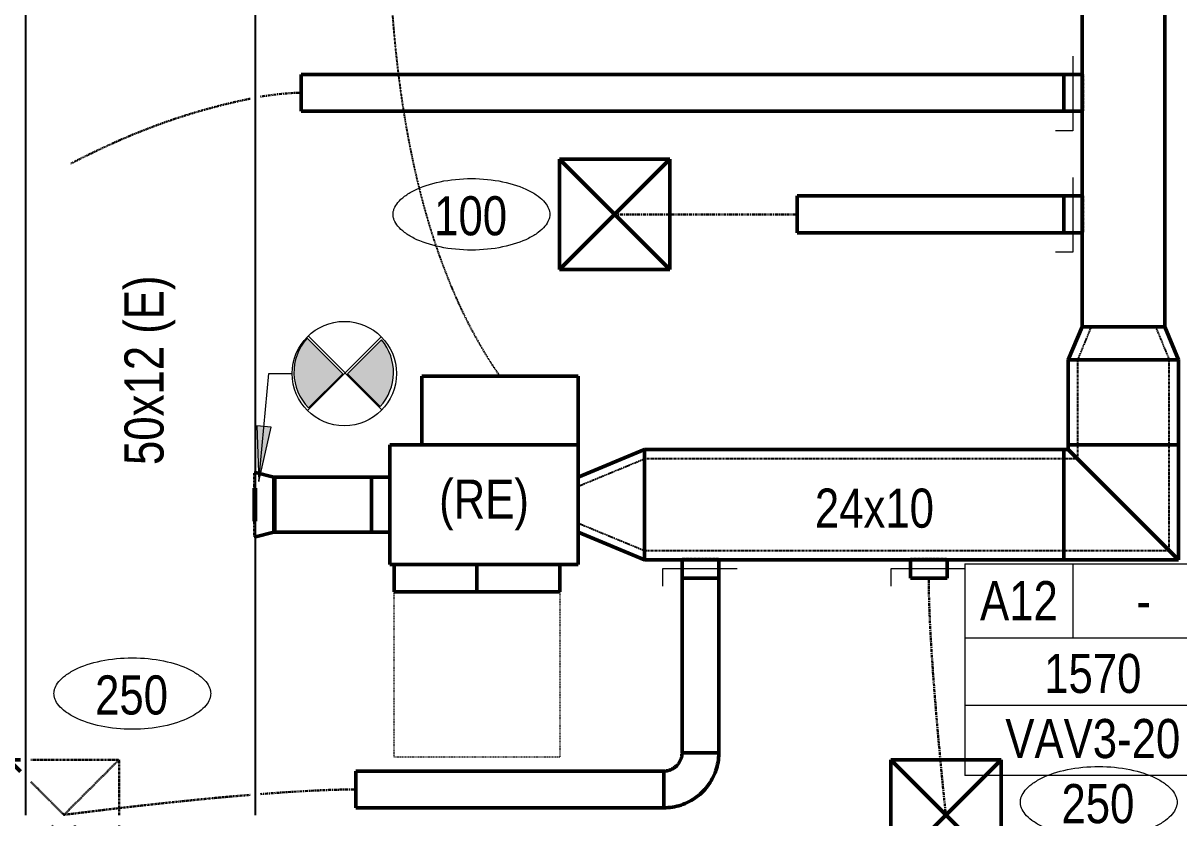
# Model space of a CAD drawing. Header units: inches. Extents: x 12453 to 15257, y -272 to 1517.
# Drawn here: x 12744.2 to 12995.8, y 101.4 to 274.4 of the extents above; entities that cross this region are included whole.
import ezdxf

# ---------------------------------------------------------------- set-up
doc = ezdxf.new("R2010")
doc.units = ezdxf.units.IN
doc.header["$MEASUREMENT"] = 0
for name, pattern in [('_ Hidden  _below_ behind_ beyond_', [0.09375, 0.0625, -0.03125]), ('Center', [1.2499999999999996, 0.2499999999999999, -0.1874999999999999, 0.625, -0.1874999999999999]), ('Dash', [0.25, 0.125, -0.125]), ('Hidden 1_16_', [0.09374999999999999, 0.06249999999999999, -0.03124999999999999]), ('Hidden 1_32_', [0.0625, 0.03125, -0.03125])]:
    doc.linetypes.add(name, pattern=pattern)
for name, color, linetype, lineweight in [('A-ANNO-NOTE', 131, 'Continuous', 20), ('A-DETL', 90, 'Continuous', 9), ('A-DETL-DEMO', 6, 'Continuous', 18), ('G-ANNO-TEXT', 231, 'Continuous', 9), ('M-EQPM', 50, 'Continuous', 18), ('M-EQPM-HDLN', 50, 'Continuous', 18), ('M-EQPM-IDEN', 50, 'Continuous', 20), ('M-HVAC-CDFF', 50, 'Continuous', 50), ('M-HVAC-CDFF-IDEN', 2, 'Continuous', 20), ('M-HVAC-DUCT', 70, 'Continuous', 18), ('M-HVAC-DUCT-CNTR', 70, 'Continuous', 18), ('M-HVAC-DUCT-IDEN', 70, 'Continuous', 20)]:
    doc.layers.add(name, color=color, linetype=linetype, lineweight=lineweight)
doc.styles.add('Swis721 BT', font='swiss.ttf', dxfattribs={"width": 0.8, "height": 8.514637904468403})

# ---------------------------------------------------------------- blocks, each defined once
blk = doc.blocks.new('Supply Diffuser _OMNI_ - 8_ RD INLET _24x24_-2909084-3RD FLOOR PLAN - NEW')
at = {"layer": 'M-HVAC-CDFF'}
for p, q in [((12.0000000000003, 11.99999999999967), (-11.99999999999971, 11.99999999999967)), ((-11.99999999999971, 11.99999999999967), (-11.99999999999971, -12.00000000000043)), ((12.0000000000003, 11.99999999999979), (-11.99999999999971, -12.00000000000043)), ((-11.99999999999971, 11.99999999999978), (12.0000000000003, -12.00000000000043)), ((-11.99999999999971, 11.99999999999967), (-11.99999999999971, -12.00000000000033)), ((-11.99999999999971, 11.99999999999967), (12.0000000000003, 11.99999999999967)), ((12.0000000000003, -12.00000000000043), (12.0000000000003, 11.99999999999967)), ((12.0000000000003, 11.99999999999967), (12.0000000000003, -12.00000000000033)), ((-11.99999999999971, -12.00000000000043), (12.0000000000003, -12.00000000000043)), ((-11.99999999999971, -12.00000000000033), (12.0000000000003, -12.00000000000033))]:
    blk.add_line(p, q, dxfattribs=at)
blk = doc.blocks.new('Supply Diffuser _OMNI_ - 8_ RD INLET _24x24_-V147-3RD FLOOR PLAN - NEW')
at = {"layer": 'M-HVAC-CDFF'}
for p, q in [((12.0000000000003, 11.99999999999967), (-11.99999999999971, 11.99999999999967)), ((-11.99999999999971, 11.99999999999967), (-11.99999999999971, -12.00000000000043)), ((12.0000000000003, 11.99999999999979), (-11.99999999999971, -12.00000000000043)), ((-11.99999999999971, 11.99999999999978), (12.0000000000003, -12.00000000000043)), ((-11.99999999999971, 11.99999999999967), (-11.99999999999971, -12.00000000000033)), ((-11.99999999999971, 11.99999999999967), (12.0000000000003, 11.99999999999967)), ((12.0000000000003, -12.00000000000043), (12.0000000000003, 11.99999999999967)), ((12.0000000000003, 11.99999999999967), (12.0000000000003, -12.00000000000033)), ((-11.99999999999971, -12.00000000000043), (12.0000000000003, -12.00000000000043)), ((-11.99999999999971, -12.00000000000033), (12.0000000000003, -12.00000000000033))]:
    blk.add_line(p, q, dxfattribs=at)
blk = doc.blocks.new('Nailor D35SST 5-12 - Nailor D35SST 5-12-3221307-3RD FLOOR PLAN - NEW')
at = {"layer": 'M-EQPM', "lineweight": 50}
for p, q in [((-27.99999999999975, -13.50000000000023), (-27.99999999999975, 20.49999999999978)), ((-12.99999999999975, 20.49999999999978), (-27.99999999999975, 20.49999999999978)), ((-12.99999999999975, 20.49999999999978), (-12.99999999999975, -13.50000000000023)), ((13.00000000000025, 20.49999999999966), (-12.99999999999975, 20.49999999999966)), ((-12.99999999999975, 20.49999999999966), (-12.99999999999975, -20.50000000000033)), ((13.00000000000025, -20.50000000000033), (13.00000000000025, 20.49999999999966)), ((19.00000000000031, 16.49999999999967), (13.00000000000031, 16.49999999999967)), ((19.00000000000031, -1.50000000000033), (19.00000000000031, 16.49999999999967)), ((13.00000000000031, -1.50000000000033), (19.00000000000031, -1.50000000000033)), ((19.00000000000028, -1.500000000000333), (13.00000000000028, -1.500000000000333)), ((19.00000000000028, -19.50000000000033), (19.00000000000028, -1.500000000000333)), ((-27.99999999999975, -13.50000000000023), (-12.99999999999975, -13.50000000000023)), ((13.00000000000028, -19.50000000000033), (19.00000000000028, -19.50000000000033)), ((-12.99999999999975, -20.50000000000033), (13.00000000000025, -20.50000000000033)), ((-5.999999999999658, -20.49999999998954), (-5.999999999999658, -24.49999999998999)), ((6.00000000000034, -24.49999999998999), (6.00000000000034, -20.49999999998954)), ((6.000000000000245, -24.50000000000033), (-5.999999999999753, -24.50000000000033))]:
    blk.add_line(p, q, dxfattribs=at)
at = {"layer": 'M-EQPM-HDLN', "linetype": 'Dash', "lineweight": 9}
for p, q in [((19.00000000000031, 16.49999999999967), (55.00000000000028, 16.49999999999967)), ((55.00000000000028, 16.49999999999967), (55.00000000000028, -19.50000000000033)), ((55.00000000000028, -19.50000000000033), (19.00000000000028, -19.50000000000033))]:
    blk.add_line(p, q, dxfattribs=at)
blk = doc.blocks.new('Rectangular Transition - Angle - 45 Degree-3190355-3RD FLOOR PLAN - NEW')
at = {"layer": 'M-HVAC-DUCT', "lineweight": 50}
for p, q in [((2.979831821830342e-13, 5.999999999999702), (14.48528137423888, 11.99999999999997)), ((14.48528137423888, 11.99999999999997), (14.48528137423888, -12.00000000000004)), ((14.48528137423888, -12.00000000000004), (2.98427949019242e-13, -6.0000000000003))]:
    blk.add_line(p, q, dxfattribs=at)
blk = doc.blocks.new('Rectangular Elbow - Mitered - Standard-V201-3RD FLOOR PLAN - NEW')
at = {"layer": 'M-HVAC-DUCT', "lineweight": 50}
for p, q in [((11.99999999999967, 12.99999999999967), (-12.00000000000033, 12.99999999999967)), ((-12.00000000000033, 12.99999999999967), (-12.00000000000033, 11.99999999999967)), ((11.99999999999967, -12.00000000000033), (11.99999999999967, 12.99999999999967)), ((-12.99999999999975, -12.00000000000033), (-12.99999999999975, 11.99999999999967)), ((-12.99999999999975, 11.99999999999967), (-12.00000000000033, 11.99999999999967)), ((11.99999999999967, -12.00000000000033), (-12.99999999999975, -12.00000000000033))]:
    blk.add_line(p, q, dxfattribs=at)
blk = doc.blocks.new('Rectangular Transition - Angle - 45 Degree-3190486-3RD FLOOR PLAN - NEW')
at = {"layer": 'M-HVAC-DUCT', "lineweight": 50}
for p, q in [((2.979831821830342e-13, 8.999999999999702), (7.24264068711959, 11.99999999999997)), ((7.242640687119589, 11.99999999999997), (7.242640687119589, -12.00000000000004)), ((2.979831821830342e-13, -9.000000000000298), (2.979831821830342e-13, 8.999999999999702)), ((7.24264068711959, -12.00000000000004), (2.98427949019242e-13, -9.000000000000298))]:
    blk.add_line(p, q, dxfattribs=at)
blk = doc.blocks.new('Round Elbow - 1 D-2781238-3RD FLOOR PLAN - NEW')
at = {"layer": 'M-HVAC-DUCT', "lineweight": 50}
for p, q in [((-3.999999999999722, 7.999999999999662), (2.350308128410866e-13, 7.999999999999654)), ((2.38583526519887e-13, 7.999999999999654), (4.000000000000264, 7.999999999999648)), ((-7.999999999999737, -3.332660672375675e-13), (-7.999999999999739, 3.999999999999649)), ((-7.999999999999736, -4.000000000000337), (-7.999999999999737, -3.36818780916368e-13))]:
    blk.add_line(p, q, dxfattribs=at)
at = {"layer": 'M-HVAC-DUCT', "lineweight": 50, "flags": 128}
for points in [[(-3.999999999998408, 7.999999999985902), (-4.003199573354492, 7.840042663240182), (-4.012793174787929, 7.680341224108814), (-4.028765456582959, 7.521151170831216), (-4.051090866495826, 7.362727173528582), (-4.079733688633438, 7.205322676805735), (-4.114648100590215, 7.049189494277925), (-4.155778246755289, 6.89457740572925), (-4.203058327668656, 6.741733757522069), (-4.256412705286606, 6.590903066886312), (-4.31575602398692, 6.442326630751722), (-4.380993347118419, 6.296242139721925), (-4.452020308881173, 6.152883297820607), (-4.528723281287738, 6.012479448611429), (-4.610979555944652, 5.87525520830286), (-4.698657540359533, 5.741430106405459), (-4.791616968461198, 5.611218234536408), (-4.889709124994623, 5.4848279039129), (-4.992777083434702, 5.362461312100549), (-5.100655957034745, 5.244314219544775), (-5.213173162609677, 5.130575636388584), (-5.330148696633045, 5.021427520103315), (-5.451395423203961, 4.917044484390771), (-5.576719373424566, 4.817593519841011), (-5.705920055708474, 4.723233726782381), (-5.838790776525854, 4.634116060754876), (-5.975118971067217, 4.550383091013372), (-6.114686543303434, 4.47216877244682), (-6.25727021489149, 4.399598231280378), (-6.402641882373302, 4.332787564898807), (-6.550568982091533, 4.271843656117198), (-6.700814862243134, 4.21686400218823), (-6.853139161470664, 4.167936558829751), (-7.007298193388919, 4.125139599512749), (-7.163045336432616, 4.088541590245767), (-7.320131428397416, 4.058201080033085), (-7.478305165045867, 4.034166607219503), (-7.637313502141182, 4.016476621836317), (-7.796902060264073, 4.005159424083558), (-7.9568155317653, 4.00023311906716), (-7.999999999998351, 3.999999999986812)], [(-7.999999999998351, -4.000000000012732), (-7.520127989758804, -3.990401279944308), (-7.041023672368282, -3.961620475644849), (-6.563453512531225, -3.913703630259078), (-6.088181520627244, -3.846727400520649), (-5.615968030457508, -3.760798934108152), (-5.147568482872713, -3.656055698239015), (-4.683732217228907, -3.532665259742771), (-4.225201272604976, -3.390825017002498), (-3.772709200697193, -3.23076188414916), (-3.326979892294616, -3.052731928047705), (-2.88872641920625, -2.857019958652017), (-2.458649893500592, -2.643939073364435), (-2.037438345873397, -2.413830156146104), (-1.625765624947689, -2.167061332173489), (-1.224290319257875, -1.904027378929186), (-0.8336547036495289, -1.625149094624703), (-0.4544837117767883, -1.330872625024767), (-0.08738393634058637, -1.021668749704531), (0.2670573413282681, -0.6980321289047423), (0.6082730907959898, -0.3604805121799472), (0.9357174396519666, -0.009553910108479611), (1.248866546789259, 0.3541862696042699), (1.547219440438027, 0.7301581202650594), (1.830298819613574, 1.117760167116103), (2.09765181769643, 1.516372329569094), (2.348850726921625, 1.925356913193354), (2.58349368262094, 2.344059629901494), (2.801205306119754, 2.771810644665492), (3.001637305262931, 3.207925647111096), (3.184469031608443, 3.651706946266131), (3.349407993396027, 4.102444586720593), (3.49619032347249, 4.559417484403183), (3.624581201420937, 5.021894580158459), (3.734375229225463, 5.489136009289722), (3.825396759863167, 5.96039428518361), (3.897500178301868, 6.434915495128279), (3.9505701344533, 6.911940506413884), (3.984521727708681, 7.390706180783581), (3.999300642761284, 7.870446595288285), (4.000000000001648, 7.999999999985902)]]:
    blk.add_lwpolyline(points, dxfattribs=at)
blk = doc.blocks.new('Supply Diffuser _OMNI_ - 8_ RD INLET _24x24_-3198319-3RD FLOOR PLAN - NEW')
at = {"layer": 'A-DETL-DEMO', "linetype": 'Hidden 1_16_', "lineweight": 30}
for p, q in [((12.0000000000003, 11.99999999999967), (2.342651952681146, 11.99999999999967)), ((12.0000000000003, 11.99999999999979), (2.342651952682106, 2.34265195268151)), ((2.342651952681145, 11.99999999999967), (12.0000000000003, 11.99999999999967)), ((12.0000000000003, -12.00000000000043), (12.0000000000003, 11.99999999999967)), ((12.0000000000003, 11.99999999999967), (12.0000000000003, -12.00000000000033)), ((-11.99999999999971, 7.193385346762089), (-11.99999999999971, -12.00000000000043)), ((-11.99999999999971, 7.193385346762107), (-11.99999999999971, -12.00000000000033)), ((-7.193385346761585, 7.19338534676162), (0.09265195268216873, -0.09265195268219671)), ((0.09265195268102565, 0.09265195268041014), (-11.99999999999971, -12.00000000000043)), ((2.342651952681753, -2.342651952681802), (12.0000000000003, -12.00000000000043)), ((-11.99999999999971, -12.00000000000043), (0.09265195268134806, -12.00000000000043)), ((-11.99999999999971, -12.00000000000033), (0.09265195268134806, -12.00000000000033)), ((2.342651952681145, -12.00000000000043), (12.0000000000003, -12.00000000000043)), ((2.342651952681145, -12.00000000000033), (12.0000000000003, -12.00000000000033))]:
    blk.add_line(p, q, dxfattribs=at)
at = {"layer": 'M-HVAC-CDFF'}
for p, q in [((0.09265195268134806, 11.99999999999967), (-11.99999999999971, 11.99999999999967)), ((-11.99999999999971, 11.99999999999967), (-11.99999999999971, 9.443385346761897)), ((-11.99999999999971, 11.99999999999978), (-9.4433853467622, 9.443385346762254)), ((-11.99999999999971, 11.99999999999967), (-11.99999999999971, 9.443385346761907)), ((-11.99999999999971, 11.99999999999967), (0.09265195268134539, 11.99999999999967))]:
    blk.add_line(p, q, dxfattribs=at)
blk = doc.blocks.new('Round Takeoff - Conical - Standard-V225-3RD FLOOR PLAN - NEW')
at = {"layer": 'A-DETL-DEMO', "linetype": 'Hidden 1_16_', "lineweight": 30}
for p, q in [((-0.2399999999994406, 7.000000000012732), (6.821210263296961e-13, 7.000000000012732)), ((-0.2399999999997084, 7.000000000000393), (-0.2399999999997084, 3.590011200982806)), ((-0.2399999999997084, -3.59001120098209), (-0.2399999999997084, -6.999999999999749)), ((6.821210263296961e-13, -6.999999999988176), (-0.2399999999994406, -6.999999999988176))]:
    blk.add_line(p, q, dxfattribs=at)
at = {"layer": 'M-HVAC-DUCT', "lineweight": 50}
for p, q in [((1.023181539494544e-12, 7.000000000012732), (4.000000000000454, 6.000000000012277)), ((4.000000000000454, 6.000000000012277), (4.250000000000568, 6.000000000012277)), ((4.000000000000246, 6.000000000000596), (4.000000000000374, 3.599525499050531e-13)), ((4.250000000000245, 2.484735882141294e-13), (4.250000000000245, 6.000000000000408)), ((-0.2399999999997084, 3.588329557458802), (-0.2399999999997084, 2.523473074422287e-13)), ((2.464695114667847e-13, 3.593586841379485), (2.464695114667847e-13, 2.523473074422287e-13)), ((-0.2399999999997084, 3.50233014431884e-13), (-0.2399999999997084, -3.588329557458107)), ((2.464695114667847e-13, 3.50233014431884e-13), (2.464695114667847e-13, -3.593568944534967)), ((4.000000000000257, 3.599525499050483e-13), (4.000000000000513, -5.999999999999436)), ((4.250000000000245, -5.999999999999726), (4.250000000000245, 3.214902994521809e-13)), ((4.000000000000795, -5.999999999986357), (1.023181539494544e-12, -6.999999999986811)), ((4.250000000000568, -5.999999999987721), (4.000000000000454, -5.999999999987721))]:
    blk.add_line(p, q, dxfattribs=at)
blk = doc.blocks.new('Round Takeoff - Standard w_ VD-V221-3RD FLOOR PLAN - NEW')
at = {"layer": 'A-DETL-DEMO', "linetype": 'Hidden 1_16_', "lineweight": 30}
for p, q in [((-0.2399999999997817, 4.000000000012732), (3.41060513164848e-13, 4.000000000012732)), ((-0.2399999999996937, 3.999999999999702), (-0.2399999999997071, -3.040999157929865e-13)), ((-0.2399999999996937, -3.066699092490638e-13), (-0.2399999999997071, -4.000000000000414)), ((3.41060513164848e-13, -3.999999999988176), (-0.2399999999997817, -3.999999999988176))]:
    blk.add_line(p, q, dxfattribs=at)
at = {"layer": 'M-HVAC-DUCT'}
for p, q in [((2.003420426543728, 7.999999999999659), (2.003420426543702, -8.250000000000332)), ((2.003420426543702, -8.25000000000033), (5.753420426543704, -8.250000000000343))]:
    blk.add_line(p, q, dxfattribs=at)
at = {"layer": 'M-HVAC-DUCT', "lineweight": 50}
for p, q in [((3.41060513164848e-13, 4.000000000012732), (4.000000000000454, 4.000000000012732)), ((4.000000000000283, -3.221837536606543e-13), (4.000000000000294, 3.999999999999709)), ((4.000000000000283, -4.000000000000406), (4.000000000000294, -3.247537471167313e-13)), ((4.000000000000454, -3.999999999988176), (3.41060513164848e-13, -3.999999999988176))]:
    blk.add_line(p, q, dxfattribs=at)
blk = doc.blocks.new('Round Takeoff - Standard w_ VD-V214-3RD FLOOR PLAN - NEW')
at = {"layer": 'A-DETL-DEMO', "linetype": 'Hidden 1_16_', "lineweight": 30}
for p, q in [((-0.2400000000038744, 4.000000000010004), (-3.41060513164848e-12, 4.000000000010004)), ((-0.2399999999998057, 4.000000000000414), (-0.2399999999997924, 3.325186224399847e-13)), ((-0.2399999999998057, 3.299486289839078e-13), (-0.2399999999997924, -3.999999999999702)), ((-4.092726157978176e-12, -3.99999999998954), (-0.2400000000038744, -3.99999999998954))]:
    blk.add_line(p, q, dxfattribs=at)
at = {"layer": 'M-HVAC-DUCT'}
for p, q in [((2.003420426543702, 8.25000000000033), (5.753420426543704, 8.250000000000343)), ((2.003420426543728, -7.999999999999659), (2.003420426543702, 8.250000000000332))]:
    blk.add_line(p, q, dxfattribs=at)
at = {"layer": 'M-HVAC-DUCT', "lineweight": 50}
for p, q in [((-2.728484105318784e-12, 4.000000000010686), (3.999999999995679, 4.000000000010686)), ((4.000000000000305, 2.9890503392581e-13), (4.000000000000294, 4.000000000000406)), ((4.000000000000305, -3.999999999999709), (4.000000000000294, 2.963350404697327e-13)), ((3.999999999996362, -3.99999999998954), (-4.092726157978176e-12, -3.99999999998954))]:
    blk.add_line(p, q, dxfattribs=at)
blk = doc.blocks.new('Diffuser Tag - Diffuser Tag _GPI_ - Airflow Only-1174567-3RD FLOOR PLAN - NEW')
at = {"layer": 'M-HVAC-CDFF-IDEN'}
for points, knots in [([(-0.2733821722393264, 8.234832660405194e-16), (-0.2733821722393264, 0.002120544972881543), (-0.2729835601545574, 0.00647847487141492), (-0.2703405630587479, 0.01531469710434119), (-0.2634260964460383, 0.02693955562540351), (-0.248144382122115, 0.04138758304565707), (-0.219066139123674, 0.05918199625253466), (-0.1685048339180955, 0.07621826088950157), (-0.09564779723932655, 0.0834729008052498), (-0.02279076056055762, 0.07621826088950127), (0.02777054464502081, 0.05918199625253412), (0.05684878764346215, 0.04138758304565641), (0.07213050196738555, 0.02693955562540276), (0.07904496858009517, 0.01531469710434035), (0.0816879656759046, 0.006478474871414024), (0.08208657776067356, 0.00212054497288066), (0.0820865777606736, -5.985621849243556e-17)], [-2.186510674934082e-15, -2.186510674934082e-15, -2.186510674934082e-15, -2.186510674934082e-15, 0.09817477042467884, 0.1963495408493599, 0.3926990816987219, 0.589048622548084, 0.7853981633974461, 1.17809724509617, 1.570796326794894, 1.963495408493618, 2.356194490192343, 2.552544031041704, 2.748893571891067, 2.945243112740429, 3.04341788316511, 3.141592653589791, 3.141592653589791, 3.141592653589791, 3.141592653589791]), ([(0.0820865777606736, -3.244976466198412e-18), (0.0820865777606736, -0.002120544972880719), (0.08168796567590463, -0.0064784748714141), (0.07904496858009527, -0.01531469710434032), (0.07213050196738575, -0.02693955562540273), (0.05684878764346234, -0.04138758304565628), (0.02777054464502117, -0.05918199625253387), (-0.02279076056055731, -0.07621826088950084), (-0.09564779723932616, -0.08347290080524901), (-0.1685048339180951, -0.07621826088950065), (-0.2190661391236737, -0.0591819962525334), (-0.248144382122115, -0.04138758304565567), (-0.2634260964460383, -0.02693955562540207), (-0.270340563058748, -0.01531469710433957), (-0.2729835601545574, -0.006478474871413342), (-0.2733821722393264, -0.002120544972879948), (-0.2733821722393264, 7.731000999696823e-16)], [3.14159265358979, 3.14159265358979, 3.14159265358979, 3.14159265358979, 3.239767424014471, 3.337942194439152, 3.534291735288514, 3.730641276137876, 3.926990816987239, 4.319689898685963, 4.712388980384687, 5.105088062083411, 5.497787143782135, 5.694136684631498, 5.89048622548086, 6.086835766330221, 6.185010536754902, 6.283185307179584, 6.283185307179584, 6.283185307179584, 6.283185307179584])]:
    blk.add_open_spline(points, degree=3, knots=knots, dxfattribs=at)
blk = doc.blocks.new('Mechanical Equipment Tag - VAV-1159225-3RD FLOOR PLAN - NEW')
at = {"layer": 'M-EQPM-IDEN'}
for p, q in [((0.05117652664444897, -0.1709214427389848), (0.05117652664444821, -0.6506089427389851)), ((0.05117652664444897, -0.1709214427389848), (0.6129984166804646, -0.1709214427389866)), ((0.2971114323324517, -0.3386297760723189), (0.297111432332452, -0.1709214427389855)), ((0.6129984166804646, -0.1709214427389866), (0.6129984166804638, -0.6506089427389867)), ((0.0511765266444487, -0.3386297760723181), (0.6129984166804644, -0.3386297760723199)), ((0.05117652664444846, -0.4909735260723181), (0.6129984166804641, -0.4909735260723199)), ((0.6129984166804638, -0.6506089427389867), (0.05117652664444821, -0.6506089427389851))]:
    blk.add_line(p, q, dxfattribs=at)
blk = doc.blocks.new('Point of Connection - Point of Connection - _GPI_-746426-3RD FLOOR PLAN - NEW')
at = {"layer": 'A-ANNO-NOTE', "lineweight": 9}
h = blk.add_hatch(color=256, dxfattribs=at)
edge = h.paths.add_edge_path(flags=0)
edge.add_arc((-0.002280299266980333, 0.004650984430885837), 0.1145497240274478, 137.6645063476148, 224.8464373478384, ccw=False)
edge.add_line((-0.08695706292251913, 0.08179685257421848), (-0.006262837864139767, 0.001102627515838714))
edge.add_line((-0.006262837864139766, 0.00110262751583871), (-0.08349598583011647, -0.07613052045013786))
h = blk.add_hatch(color=256, dxfattribs=at)
edge = h.paths.add_edge_path(flags=0)
edge.add_line((0.07871055801337995, -0.07328055057716999), (0.004327379920371133, 0.0011026275158387))
edge.add_line((0.004327379920371121, 0.0011026275158387), (0.08177458262271144, 0.07854983021817939))
edge.add_arc((-0.005508123295087922, 0.004365138249880495), 0.1145497240274478, -42.674609157798386, 40.36239929141709, ccw=False)
at = {"layer": 'A-ANNO-NOTE'}
for p, q in [((-0.006262837864139766, 0.00110262751583871), (-0.08695706292251913, 0.08179685257421848)), ((-0.08622730235600952, -0.08204120768564219), (0.08121650285044459, 0.08540259752081159)), ((0.08274005169439434, -0.08048941496779564), (-0.08467550963816298, 0.08692614636476134)), ((0.08177458262271144, 0.07854983021817939), (0.004327379920371121, 0.0011026275158387)), ((-0.08349598583011647, -0.07613052045013786), (-0.006262837864139766, 0.00110262751583871)), ((0.004327379920371132, 0.0011026275158387), (0.07871055801337995, -0.07328055057716999))]:
    blk.add_line(p, q, dxfattribs=at)
blk.add_circle((-0.002505399752782466, 0.001680694917584698), 0.118400650129163, dxfattribs=at)
for centre, start, end in [((-0.002280299266980333, 0.004650984430885837), 137.6645063476145, 224.846437347838), ((-0.005508123295087922, 0.004365138249880495), 317.3253908422012, 40.36239929141682)]:
    blk.add_arc(centre, 0.1145497240274478, start, end, dxfattribs=at)

msp = doc.modelspace()

# ---------------------------------------------------------------- hatches: boundary and pattern name
at = {"layer": 'A-ANNO-NOTE'}
msp.add_hatch(color=256, dxfattribs=at).paths.add_polyline_path([(12795.53565934157, 174.6078647541575), (12798.19891470208, 186.4147667026851), (12795.05231538835, 186.7017574839741)], flags=0)

# ---------------------------------------------------------------- linework, layer by layer
for p, q in [((12795.53565934157, 174.6078647541575), (12797.67676845249, 198.0832266761362)), ((12797.67676845249, 198.0832266761362), (12802.76629362954, 198.0832266761362)), ((12798.19891470208, 186.4147667026851), (12795.05231538835, 186.7017574839741)), ((12795.05231538835, 186.7017574839741), (12795.53565934157, 174.6078647541575)), ((12795.53565934157, 174.6078647541575), (12798.19891470208, 186.4147667026851))]:
    msp.add_line(p, q, dxfattribs=at)
at = {"layer": 'A-DETL', "lineweight": 50}
msp.add_line((12995.72854573061, 157.5476748771661), (12971.72854573061, 181.5476748771663), dxfattribs=at)
at = {"layer": 'A-DETL', "linetype": '_ Hidden  _below_ behind_ beyond_', "lineweight": 25}
msp.add_open_spline([(12848.01082441526, 197.5476748771665), (12816.7456106844, 242.3548318178601), (12823.13275344083, 417.065091639499), (12898.15530279687, 577.266832262725), (12927.9053474841, 654.391065024963), (12936.69167684506, 681.222150165977)], degree=3, knots=[0, 0, 0, 0, 11.38945616685387, 23.56442949978584, 31.63069139300516, 31.63069139300516, 31.63069139300516, 31.63069139300516], dxfattribs=at)
at = {"layer": 'A-DETL-DEMO', "linetype": 'Hidden 1_16_', "lineweight": 30}
for points in [[(12793.6546973618, 257.9324170554556), (12777.61099974516, 254.6342468316731), (12765.90197362935, 249.5815970396435), (12754.56445329085, 243.7986855443253)], [(12793.64612912424, 106.3675464956744), (12773.85188285501, 104.7427461605719), (12753.08634124781, 102.0153268296127), (12753.08634124781, 102.0153268296127)]]:
    msp.add_open_spline(points, degree=3, dxfattribs=at)
at = {"layer": 'M-HVAC-DUCT', "lineweight": 25}
for p, q in [((12744.76795590105, 101.9226748769324), (12744.76795590105, 471.5075799720518)), ((12794.76795590105, 173.1364749517345), (12794.76795590105, 471.5075799720518)), ((12794.52795590105, 173.1532261526316), (12794.76795590105, 173.1532261526316)), ((12794.52795590105, 165.9421236017009), (12794.76795590104, 165.9421236017009)), ((12794.76795590105, 101.9226748769318), (12794.76795590105, 165.9588777142209))]:
    msp.add_line(p, q, dxfattribs=at)
at = {"layer": 'M-HVAC-DUCT', "lineweight": 50}
for p, q in [((12974.72854573061, 208.2903155642854), (12974.72854573061, 345.1726748769312)), ((12992.72854573061, 208.2903155642854), (12992.72854573061, 345.1726748769312)), ((12970.72854573062, 263.2113778008687), (12804.72854573062, 263.2113778008687)), ((12804.7285457306, 255.2113778008685), (12804.7285457306, 263.2113778008685)), ((12970.72854573061, 263.2113778008685), (12970.72854573061, 255.2113778008685)), ((12804.72854573062, 255.2113778008688), (12970.72854573062, 255.2113778008688)), ((12970.72854573062, 236.7470895683948), (12912.72854573062, 236.7470895683948)), ((12912.7285457306, 228.7470895683945), (12912.7285457306, 236.7470895683945)), ((12970.72854573061, 236.7470895683945), (12970.72854573061, 228.7470895683945)), ((12912.72854573062, 228.7470895683946), (12970.72854573062, 228.7470895683946)), ((12992.72854573061, 208.2903155642854), (12974.72854573061, 208.2903155642854)), ((12971.72854573061, 201.0476748771661), (12995.72854573061, 201.0476748771661)), ((12971.72854573061, 201.0476748771661), (12971.72854573061, 182.5476748771658)), ((12995.72854573061, 201.0476748771661), (12995.72854573061, 182.5476748771658)), ((12879.4961057895, 157.5476748771665), (12879.4961057895, 181.5476748771665)), ((12970.72854573061, 181.5476748771658), (12879.4961057895, 181.5476748771665)), ((12970.72854573061, 181.5476748771658), (12970.72854573061, 157.5476748771658)), ((12995.72854573061, 182.5476748771658), (12971.72854573061, 182.5476748771658)), ((12820.01082441527, 175.5476748771667), (12799.01795590106, 175.5476748771667)), ((12799.01795590105, 163.5476748771665), (12799.01795590105, 175.5476748771665)), ((12820.01082441526, 175.5476748771665), (12820.01082441526, 163.5476748771665)), ((12799.01795590106, 163.5476748771667), (12820.01082441527, 163.5476748771667)), ((12970.72854573061, 157.5476748771658), (12879.4961057895, 157.5476748771665)), ((12887.65386598276, 153.5476748771663), (12887.65386598276, 115.547674877166)), ((12887.65386598275, 153.5476748771661), (12895.65386598275, 153.5476748771661)), ((12895.65386598276, 115.547674877166), (12895.65386598276, 153.5476748771663)), ((12895.65386598275, 115.5476748771661), (12887.65386598275, 115.5476748771661)), ((12883.65386598276, 111.5476748771663), (12816.65386598276, 111.5476748771663)), ((12816.65386598275, 103.5476748771661), (12816.65386598275, 111.5476748771661)), ((12883.65386598275, 111.5476748771661), (12883.65386598275, 103.5476748771661)), ((12816.65386598276, 103.547674877166), (12883.65386598276, 103.547674877166))]:
    msp.add_line(p, q, dxfattribs=at)
at = {"layer": 'M-HVAC-DUCT', "linetype": 'Hidden 1_32_', "lineweight": 25}
for p, q in [((12976.72854573061, 208.2903155642854), (12973.72854573061, 201.0476748771661)), ((12990.72854573061, 208.2903155642854), (12993.72854573061, 201.0476748771661)), ((12973.72854573061, 201.0476748771661), (12973.72854573061, 179.5476748771661)), ((12993.72854573061, 159.5476748771661), (12993.72854573061, 201.0476748771661)), ((12865.01082441526, 173.5476748771663), (12879.4961057895, 179.5476748771665)), ((12973.72854573061, 179.5476748771661), (12879.4961057895, 179.5476748771665)), ((12865.01082441526, 165.5476748771663), (12879.4961057895, 159.5476748771665)), ((12879.4961057895, 159.5476748771665), (12993.72854573061, 159.5476748771661))]:
    msp.add_line(p, q, dxfattribs=at)
at = {"layer": 'M-HVAC-DUCT-CNTR', "linetype": 'Center', "lineweight": 30}
for points in [[(12804.7285457306, 259.2113778008706), (12801.99434480917, 259.2113778008706), (12799.02657554798, 258.9061713968068), (12795.90693698189, 258.3613112532925)], [(12912.7285457306, 232.7470895683966), (12899.1993574679, 232.7470895683967), (12872.98829012712, 232.747089568397), (12872.98829012712, 232.7470895683971)], [(12941.3527332539, 153.5476748771657), (12941.3527332539, 136.1070287883869), (12945.08634124781, 102.0153268296131), (12945.08634124781, 102.0153268296131)], [(12816.65386598275, 107.5476748771667), (12810.83712116049, 107.5476748771667), (12803.49948555836, 107.140703200667), (12795.89385440118, 106.5475204276253)]]:
    msp.add_open_spline(points, degree=3, dxfattribs=at)

# ---------------------------------------------------------------- block references
at = {"layer": 'A-ANNO-NOTE', "xscale": 96, "yscale": 96, "zscale": 96}
msp.add_blockref('Point of Connection - Point of Connection - _GPI_-746426-3RD FLOOR PLAN - NEW', (12814.37327441822, 197.9218799640482), dxfattribs=at)
at = {"layer": 'M-EQPM', "lineweight": 50, "rotation": 269.9999999999997}
msp.add_blockref('Nailor D35SST 5-12 - Nailor D35SST 5-12-3221307-3RD FLOOR PLAN - NEW', (12844.51082441526, 169.5476748771669), dxfattribs=at)
at = {"layer": 'M-EQPM-IDEN', "xscale": 95.99999999999994, "yscale": 95.99999999999994, "zscale": 95.99999999999994}
msp.add_blockref('Mechanical Equipment Tag - VAV-1159225-3RD FLOOR PLAN - NEW', (12944.30855444662, 173.0675026586513), dxfattribs=at)
at = {"layer": 'M-HVAC-CDFF', "extrusion": (0, 0, -1), "rotation": 270.0000000000008}
for name, p in [('Supply Diffuser _OMNI_ - 8_ RD INLET _24x24_-2909084-3RD FLOOR PLAN - NEW', (-12872.98829012712, 232.7470895683978)), ('Supply Diffuser _OMNI_ - 8_ RD INLET _24x24_-V147-3RD FLOOR PLAN - NEW', (-12945.08634124781, 102.0153268296138))]:
    msp.add_blockref(name, p, dxfattribs=at)
at = {"layer": 'M-HVAC-CDFF', "linetype": 'Hidden 1_16_', "lineweight": 30, "extrusion": (0, 0, -1), "rotation": 270.0000000000008}
msp.add_blockref('Supply Diffuser _OMNI_ - 8_ RD INLET _24x24_-3198319-3RD FLOOR PLAN - NEW', (-12753.08634124781, 102.0153268296134), dxfattribs=at)
at = {"layer": 'M-HVAC-CDFF-IDEN', "xscale": 95.99999999999994, "yscale": 95.99999999999994, "zscale": 95.99999999999994}
for p in [(12850.97995825819, 232.7470895683973), (12777.16486449626, 128.4270260086506), (12987.5402978272, 104.7704495524228)]:
    msp.add_blockref('Diffuser Tag - Diffuser Tag _GPI_ - Airflow Only-1174567-3RD FLOOR PLAN - NEW', p, dxfattribs=at)
at = {"layer": 'M-HVAC-DUCT', "linetype": 'Hidden 1_16_', "lineweight": 30, "extrusion": (0, 0, -1)}
for p in [(-12974.72854573061, 259.2113778008692), (-12974.72854573061, 232.7470895683952)]:
    msp.add_blockref('Round Takeoff - Standard w_ VD-V221-3RD FLOOR PLAN - NEW', p, dxfattribs=at)
at = {"layer": 'M-HVAC-DUCT', "lineweight": 50, "rotation": 270}
msp.add_blockref('Rectangular Transition - Angle - 45 Degree-3190486-3RD FLOOR PLAN - NEW', (12983.72854573061, 208.2903155642859), dxfattribs=at)
at = {"layer": 'M-HVAC-DUCT', "lineweight": 50}
for name, p in [('Rectangular Transition - Angle - 45 Degree-3190355-3RD FLOOR PLAN - NEW', (12865.01082441526, 169.5476748771669)), ('Rectangular Elbow - Mitered - Standard-V201-3RD FLOOR PLAN - NEW', (12983.72854573061, 169.5476748771665)), ('Round Elbow - 1 D-2781238-3RD FLOOR PLAN - NEW', (12891.65386598275, 107.5476748771668))]:
    msp.add_blockref(name, p, dxfattribs=at)
at = {"layer": 'M-HVAC-DUCT', "linetype": 'Hidden 1_16_', "lineweight": 30, "extrusion": (0, 0, -1)}
for name, p, rotation in [('Round Takeoff - Conical - Standard-V225-3RD FLOOR PLAN - NEW', (-12794.76795590105, 169.5476748771669), 180), ('Round Takeoff - Standard w_ VD-V214-3RD FLOOR PLAN - NEW', (-12891.65386598275, 157.5476748771667), 270), ('Round Takeoff - Standard w_ VD-V214-3RD FLOOR PLAN - NEW', (-12941.3527332539, 157.5476748771663), 270)]:
    msp.add_blockref(name, p, dxfattribs=dict(at, rotation=rotation))

# ---------------------------------------------------------------- texts
at = {"layer": 'G-ANNO-TEXT', "color": 7, "insert": (12834.76651301709, 175.0121118848376), "char_height": 8.514637904468412, "width": 22.356, "attachment_point": 1, "line_spacing_factor": 1.006669768884753, "style": 'Swis721 BT'}
msp.add_mtext('(RE)', dxfattribs=at)
at = {"layer": 'M-EQPM-IDEN', "lineweight": 9, "char_height": 8.514637904468403, "attachment_point": 2, "line_spacing_factor": 1.006669768884753, "style": 'Swis721 BT'}
for s, insert, width in [('A12', (12960.98859292753, 152.9136318874142), 19.76399999999998), ('-', (12988.14481190758, 152.9136318874142), 3.563999999999996), ('1570', (12977.07151044, 137.0648042348171), 25.05599999999997), ('VAV3-20', (12977.07151044, 122.8895617985254), 43.41599999999995)]:
    msp.add_mtext(s, dxfattribs=dict(at, insert=insert, width=width))
at = {"layer": 'M-HVAC-CDFF-IDEN', "lineweight": 9, "char_height": 8.514637904468403, "width": 18.79199999999998, "attachment_point": 2, "line_spacing_factor": 1.006669768884753, "style": 'Swis721 BT'}
for s, insert in [('100', (12841.62699833949, 236.6999591738561)), ('250', (12767.81190457756, 132.3798956141094)), ('250', (12978.1873379085, 108.7233191578816))]:
    msp.add_mtext(s, dxfattribs=dict(at, insert=insert))
at = {"layer": 'M-HVAC-DUCT-IDEN', "lineweight": 9, "insert": (12766.26432637518, 198.8068464848036), "char_height": 8.514637904468403, "width": 48.38399999999994, "attachment_point": 2, "rotation": 90, "line_spacing_factor": 1.006669768884753, "style": 'Swis721 BT'}
msp.add_mtext('50x12 (E)', dxfattribs=at)
at = {"layer": 'M-HVAC-DUCT-IDEN', "lineweight": 9, "insert": (12929.5315010045, 173.0513044030285), "char_height": 8.514637904468403, "width": 30.45599999999997, "attachment_point": 2, "line_spacing_factor": 1.006669768884753, "style": 'Swis721 BT'}
msp.add_mtext('24x10', dxfattribs=at)

doc.saveas('drawing.dxf')
